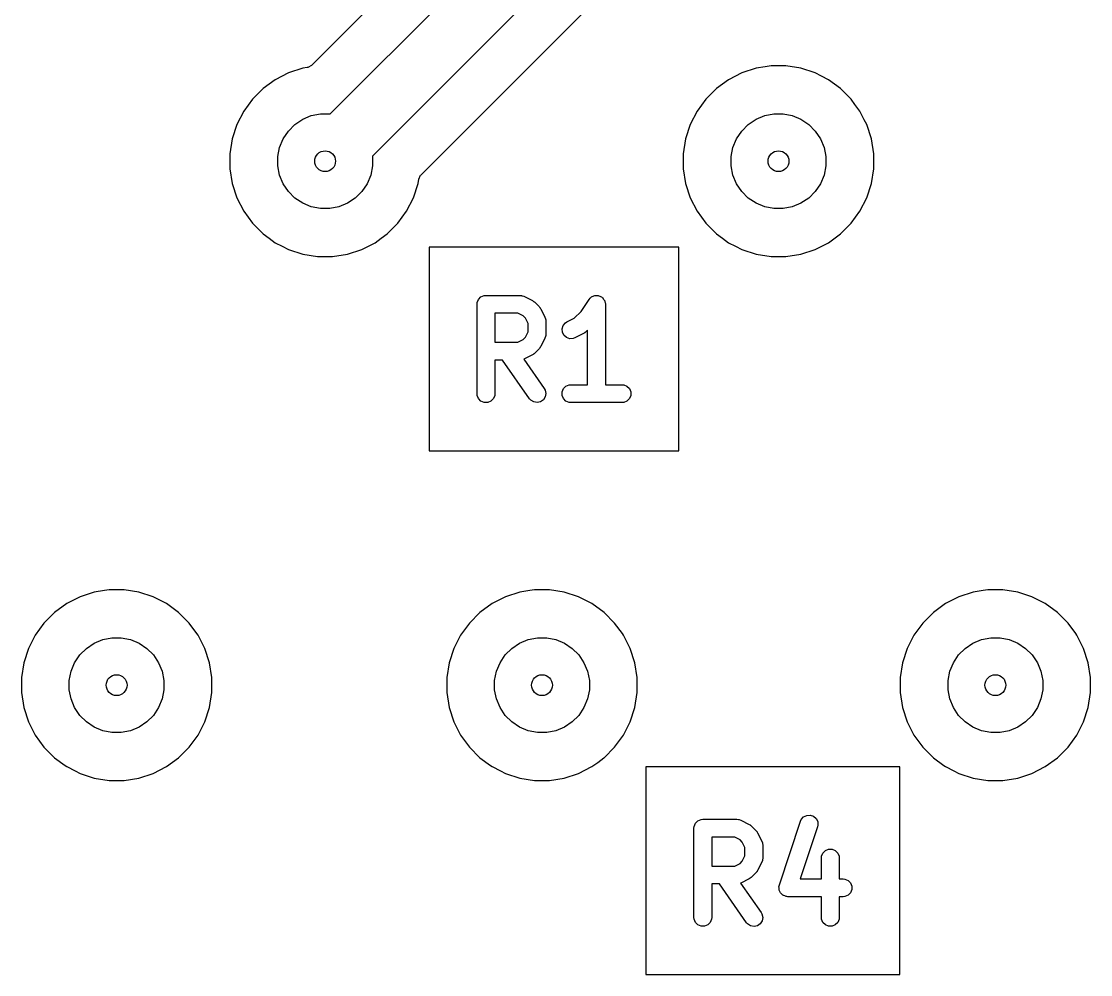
# Model space of a CAD drawing. Extents: x 20 to 124, y -124 to -20.
# Drawn here: x 52.36 to 70.34, y -102.11 to -86.1 of the extents above; entities that cross this region are included whole.
import ezdxf

# ---------------------------------------------------------------- set-up
doc = ezdxf.new("R2010")
doc.units = 0
doc.layers.add('BLACK', color=7, linetype='CONTINUOUS')
doc.layers.add('WHITE', color=7, linetype='CONTINUOUS')

msp = doc.modelspace()

# ---------------------------------------------------------------- linework, layer by layer
at = {"layer": 'BLACK', "linetype": 'CONTINUOUS'}
for p, q in [((61.124678, -82.955836), (57.23829, -86.842223)), ((57.556978, -87.655615), (61.618346, -83.594247)), ((62.179007, -84.4478), (58.264084, -88.362721)), ((59.434845, -88.324038), (62.474266, -85.284619)), ((56.855318, -86.96676), (56.630851, -87.081132)), ((57.094917, -86.888909), (56.855318, -86.96676)), ((57.170009, -86.877015), (57.094917, -86.888909)), ((57.176967, -86.875708), (57.170009, -86.877015)), ((57.23829, -86.842223), (57.176967, -86.875708)), ((64.475316, -86.96676), (64.250851, -87.081132)), ((64.714914, -86.88891), (64.475316, -86.96676)), ((64.867776, -86.864699), (64.714914, -86.88891)), ((64.963738, -86.8495), (64.867776, -86.864699)), ((65.215662, -86.8495), (64.963738, -86.8495)), ((65.464479, -86.888909), (65.215662, -86.8495)), ((65.464485, -86.88891), (65.464479, -86.888909)), ((65.704083, -86.96676), (65.464485, -86.88891)), ((65.813118, -87.022317), (65.704083, -86.96676)), ((56.630851, -87.081132), (56.42705, -87.229201)), ((64.250851, -87.081132), (64.04705, -87.229201)), ((65.928545, -87.08113), (65.813118, -87.022317)), ((65.928547, -87.081131), (65.928545, -87.08113)), ((65.928548, -87.081132), (65.928547, -87.081131)), ((66.132349, -87.229201), (65.928548, -87.081132)), ((56.427045, -87.229205), (56.248905, -87.407345)), ((56.42705, -87.229201), (56.427045, -87.229205)), ((64.047045, -87.229205), (63.868905, -87.407345)), ((64.04705, -87.229201), (64.047045, -87.229205)), ((66.132354, -87.229205), (66.132349, -87.229201)), ((66.310494, -87.407345), (66.132354, -87.229205)), ((56.248901, -87.40735), (56.100832, -87.611151)), ((56.248905, -87.407345), (56.248901, -87.40735)), ((63.868901, -87.40735), (63.720832, -87.611151)), ((63.868905, -87.407345), (63.868901, -87.40735)), ((66.310498, -87.40735), (66.310494, -87.407345)), ((66.374939, -87.496046), (66.310498, -87.40735)), ((66.45857, -87.611155), (66.374939, -87.496046)), ((56.100832, -87.611151), (55.98646, -87.835616)), ((57.092583, -87.744463), (57.237472, -87.684448)), ((57.237472, -87.684448), (57.391286, -87.653852)), ((57.391286, -87.653852), (57.548114, -87.653852)), ((57.548114, -87.653852), (57.556978, -87.655615)), ((63.720832, -87.611151), (63.60646, -87.835616)), ((64.712583, -87.744463), (64.857472, -87.684448)), ((64.857472, -87.684448), (65.011286, -87.653852)), ((65.011286, -87.653852), (65.168114, -87.653852)), ((65.168114, -87.653852), (65.321928, -87.684448)), ((65.321928, -87.684448), (65.466817, -87.744463)), ((66.531447, -87.754184), (66.45857, -87.611155)), ((55.98646, -87.835616), (55.90861, -88.075214)), ((56.851292, -87.942485), (56.962185, -87.831592)), ((56.962185, -87.831592), (57.092583, -87.744463)), ((63.60646, -87.835616), (63.52861, -88.075214)), ((64.471292, -87.942485), (64.582185, -87.831592)), ((64.582185, -87.831592), (64.712583, -87.744463)), ((65.466817, -87.744463), (65.597215, -87.831592)), ((65.597215, -87.831592), (65.708108, -87.942485)), ((66.572939, -87.835616), (66.531447, -87.754184)), ((66.572939, -87.835618), (66.572939, -87.835616)), ((66.572941, -87.835621), (66.572939, -87.835618)), ((66.65079, -88.075215), (66.572941, -87.835621)), ((56.764163, -88.072883), (56.851292, -87.942485)), ((64.384163, -88.072883), (64.471292, -87.942485)), ((65.708108, -87.942485), (65.795237, -88.072883)), ((55.90861, -88.075214), (55.8692, -88.324038)), ((56.673552, -88.371586), (56.704148, -88.217772)), ((56.704148, -88.217772), (56.764163, -88.072883)), ((63.52861, -88.075214), (63.4892, -88.324038)), ((64.293552, -88.371586), (64.324148, -88.217772)), ((64.324148, -88.217772), (64.384163, -88.072883)), ((65.795237, -88.072883), (65.855252, -88.217772)), ((65.855252, -88.217772), (65.885848, -88.371586)), ((66.6902, -88.324038), (66.65079, -88.075215)), ((55.8692, -88.324038), (55.8692, -88.575961)), ((56.673552, -88.528414), (56.673552, -88.371586)), ((58.264084, -88.362721), (58.265848, -88.371586)), ((58.265848, -88.371586), (58.265848, -88.528414)), ((59.077457, -88.681426), (59.434845, -88.324038)), ((63.4892, -88.324038), (63.4892, -88.575961)), ((64.293552, -88.528414), (64.293552, -88.371586)), ((65.885848, -88.371586), (65.885848, -88.528414)), ((66.6902, -88.575962), (66.6902, -88.324038)), ((55.8692, -88.575961), (55.90861, -88.824785)), ((56.704148, -88.682228), (56.673552, -88.528414)), ((58.265848, -88.528414), (58.235252, -88.682228)), ((63.4892, -88.575961), (63.52861, -88.824785)), ((64.324148, -88.682228), (64.293552, -88.528414)), ((65.885848, -88.528414), (65.855252, -88.682228)), ((66.65079, -88.824785), (66.6902, -88.575962)), ((56.764163, -88.827117), (56.704148, -88.682228)), ((58.235252, -88.682228), (58.175237, -88.827117)), ((59.03079, -88.824785), (59.042684, -88.749687)), ((59.042684, -88.749687), (59.072611, -88.686557)), ((59.072611, -88.686557), (59.077457, -88.681426)), ((64.384163, -88.827117), (64.324148, -88.682228)), ((65.855252, -88.682228), (65.795237, -88.827117)), ((55.90861, -88.824785), (55.98646, -89.064383)), ((56.851292, -88.957515), (56.764163, -88.827117)), ((58.175237, -88.827117), (58.088108, -88.957515)), ((58.952941, -89.064379), (59.03079, -88.824785)), ((63.52861, -88.824785), (63.60646, -89.064383)), ((64.471292, -88.957515), (64.384163, -88.827117)), ((65.795237, -88.827117), (65.708108, -88.957515)), ((66.572941, -89.064379), (66.65079, -88.824785)), ((55.98646, -89.064383), (56.100832, -89.288848)), ((56.962185, -89.068408), (56.851292, -88.957515)), ((57.092583, -89.155537), (56.962185, -89.068408)), ((57.977215, -89.068408), (57.846817, -89.155537)), ((58.088108, -88.957515), (57.977215, -89.068408)), ((58.83857, -89.288845), (58.952941, -89.064379)), ((63.60646, -89.064383), (63.720832, -89.288848)), ((64.582185, -89.068408), (64.471292, -88.957515)), ((64.712583, -89.155537), (64.582185, -89.068408)), ((65.597215, -89.068408), (65.466817, -89.155537)), ((65.708108, -88.957515), (65.597215, -89.068408)), ((66.45857, -89.288845), (66.572941, -89.064379)), ((56.100832, -89.288848), (56.248901, -89.492649)), ((57.237472, -89.215552), (57.092583, -89.155537)), ((57.391286, -89.246148), (57.237472, -89.215552)), ((57.548114, -89.246148), (57.391286, -89.246148)), ((57.701928, -89.215552), (57.548114, -89.246148)), ((57.846817, -89.155537), (57.701928, -89.215552)), ((58.690493, -89.492656), (58.83857, -89.288845)), ((63.720832, -89.288848), (63.868901, -89.492649)), ((64.857472, -89.215552), (64.712583, -89.155537)), ((65.011286, -89.246148), (64.857472, -89.215552)), ((65.168114, -89.246148), (65.011286, -89.246148)), ((65.321928, -89.215552), (65.168114, -89.246148)), ((65.466817, -89.155537), (65.321928, -89.215552)), ((66.310493, -89.492656), (66.45857, -89.288845)), ((56.248901, -89.492649), (56.248905, -89.492654)), ((56.248905, -89.492654), (56.427045, -89.670794)), ((58.512356, -89.670793), (58.690493, -89.492656)), ((63.868901, -89.492649), (63.868905, -89.492654)), ((63.868905, -89.492654), (64.047045, -89.670794)), ((66.132356, -89.670793), (66.310493, -89.492656)), ((56.427045, -89.670794), (56.42705, -89.670798)), ((56.42705, -89.670798), (56.526847, -89.743304)), ((58.412554, -89.743304), (58.512349, -89.670798)), ((58.512347, -89.670798), (58.512356, -89.670793)), ((58.512349, -89.670798), (58.512347, -89.670798)), ((64.047045, -89.670794), (64.04705, -89.670798)), ((64.04705, -89.670798), (64.146847, -89.743304)), ((65.928545, -89.81887), (66.132356, -89.670793)), ((56.526847, -89.743304), (56.630855, -89.81887)), ((56.630855, -89.81887), (56.746286, -89.877685)), ((58.084079, -89.933241), (58.308545, -89.81887)), ((58.308545, -89.81887), (58.361913, -89.780095)), ((58.361913, -89.780095), (58.412554, -89.743304)), ((64.146847, -89.743304), (64.250855, -89.81887)), ((64.250855, -89.81887), (64.366286, -89.877685)), ((65.704079, -89.933241), (65.928545, -89.81887)), ((56.746286, -89.877685), (56.855316, -89.933239)), ((56.855316, -89.933239), (56.855318, -89.933239)), ((56.855318, -89.933239), (56.855321, -89.933241)), ((56.855321, -89.933241), (57.094915, -90.01109)), ((57.094915, -90.01109), (57.343738, -90.0505)), ((57.595662, -90.0505), (57.844485, -90.01109)), ((57.844485, -90.01109), (58.084079, -89.933241)), ((63.413772, -89.894984), (59.217057, -89.894984)), ((59.217057, -89.894984), (59.217057, -93.311655)), ((63.413772, -93.311655), (63.413772, -89.894984)), ((64.366286, -89.877685), (64.475316, -89.933239)), ((64.475316, -89.933239), (64.475318, -89.933239)), ((64.475318, -89.933239), (64.475321, -89.933241)), ((64.475321, -89.933241), (64.714915, -90.01109)), ((64.714915, -90.01109), (64.963738, -90.0505)), ((65.215662, -90.0505), (65.464485, -90.01109)), ((65.464485, -90.01109), (65.704079, -89.933241)), ((57.343738, -90.0505), (57.343739, -90.0505)), ((57.343739, -90.0505), (57.595661, -90.0505)), ((57.595661, -90.0505), (57.595662, -90.0505)), ((64.963738, -90.0505), (64.963739, -90.0505)), ((64.963739, -90.0505), (65.215661, -90.0505)), ((65.215661, -90.0505), (65.215662, -90.0505)), ((60.047837, -90.769992), (60.089221, -90.728608)), ((60.089221, -90.728608), (60.143293, -90.70621)), ((60.143293, -90.70621), (60.172557, -90.703328)), ((60.172557, -90.703328), (60.743986, -90.703328)), ((60.743986, -90.703328), (60.77325, -90.70621)), ((60.77325, -90.70621), (60.77823, -90.708273)), ((60.77823, -90.708273), (60.783605, -90.708655)), ((60.783605, -90.708655), (60.811068, -90.719164)), ((60.811068, -90.719164), (60.953925, -90.790593)), ((61.905091, -90.76988), (61.923523, -90.747372)), ((61.923523, -90.747372), (61.935865, -90.739106)), ((61.935865, -90.739106), (61.946364, -90.728608)), ((61.946364, -90.728608), (61.95994, -90.722984)), ((61.95994, -90.722984), (61.972153, -90.714806)), ((61.972153, -90.714806), (61.986714, -90.711893)), ((61.986714, -90.711893), (62.000436, -90.70621)), ((62.000436, -90.70621), (62.015133, -90.70621)), ((62.015133, -90.70621), (62.029543, -90.703328)), ((62.029543, -90.703328), (62.044113, -90.70621)), ((62.044113, -90.70621), (62.058964, -90.70621)), ((62.058964, -90.70621), (62.072538, -90.711832)), ((62.072538, -90.711832), (62.086957, -90.714685)), ((62.086957, -90.714685), (62.099317, -90.722925)), ((62.099317, -90.722925), (62.113036, -90.728608)), ((62.113036, -90.728608), (62.123425, -90.738997)), ((62.123425, -90.738997), (62.135656, -90.747151)), ((62.135656, -90.747151), (62.143921, -90.759493)), ((60.022557, -90.853328), (60.025439, -90.824064)), ((60.022557, -92.353328), (60.022557, -90.853328)), ((60.025439, -90.824064), (60.047837, -90.769992)), ((60.953925, -90.790593), (60.96652, -90.798521)), ((60.96652, -90.798521), (60.970177, -90.800036)), ((60.970177, -90.800036), (60.974294, -90.803415)), ((60.974294, -90.803415), (60.978811, -90.806258)), ((60.978811, -90.806258), (60.981408, -90.809252)), ((60.981408, -90.809252), (60.992908, -90.81869)), ((60.992908, -90.81869), (61.064337, -90.890118)), ((61.064337, -90.890118), (61.073779, -90.901623)), ((61.073779, -90.901623), (61.076771, -90.904218)), ((61.076771, -90.904218), (61.07961, -90.908728)), ((61.07961, -90.908728), (61.082992, -90.912849)), ((61.082992, -90.912849), (61.084507, -90.916508)), ((61.084507, -90.916508), (61.092436, -90.929103)), ((61.092436, -90.929103), (61.163864, -91.071961)), ((61.770273, -90.972051), (61.904893, -90.770123)), ((61.904893, -90.770123), (61.904959, -90.770042)), ((61.904959, -90.770042), (61.90498, -90.769992)), ((61.90498, -90.769992), (61.905091, -90.76988)), ((62.143921, -90.759493), (62.15442, -90.769992)), ((62.15442, -90.769992), (62.160043, -90.783568)), ((62.160043, -90.783568), (62.168222, -90.795781)), ((62.168222, -90.795781), (62.171134, -90.810343)), ((62.171134, -90.810343), (62.176818, -90.824064)), ((62.176818, -90.824064), (62.179669, -90.853016)), ((62.179669, -90.853016), (62.1797, -90.85317)), ((62.1797, -90.85317), (62.179689, -90.853222)), ((62.179689, -90.853222), (62.1797, -90.853328)), ((62.1797, -90.853328), (62.1797, -92.203328)), ((60.708576, -91.003328), (60.322557, -91.003328)), ((60.322557, -91.003328), (60.322557, -91.489042)), ((60.79799, -91.048035), (60.708576, -91.003328)), ((60.834994, -91.085039), (60.79799, -91.048035)), ((60.8797, -91.174451), (60.834994, -91.085039)), ((61.163864, -91.071961), (61.174374, -91.099424)), ((61.174374, -91.099424), (61.174755, -91.104799)), ((61.174755, -91.104799), (61.176818, -91.109778)), ((61.176818, -91.109778), (61.1797, -91.139042)), ((61.534047, -91.147736), (61.655132, -91.087192)), ((61.655132, -91.087192), (61.770273, -90.972051)), ((60.8797, -91.317918), (60.8797, -91.174451)), ((61.1797, -91.139042), (61.1797, -91.353328)), ((61.452307, -91.263139), (61.470814, -91.207616)), ((61.456456, -91.321519), (61.452307, -91.263139)), ((61.470814, -91.207616), (61.509161, -91.163401)), ((61.509161, -91.163401), (61.534047, -91.147736)), ((61.8797, -91.286889), (61.850052, -91.316537)), ((61.8797, -92.203328), (61.8797, -91.286889)), ((60.708576, -91.489042), (60.797988, -91.444336)), ((60.797988, -91.444336), (60.834993, -91.407331)), ((60.834993, -91.407331), (60.8797, -91.317918)), ((61.163864, -91.420409), (61.092436, -91.563267)), ((61.174374, -91.392946), (61.163864, -91.420409)), ((61.174755, -91.38757), (61.174374, -91.392946)), ((61.176818, -91.382592), (61.174755, -91.38757)), ((61.1797, -91.353328), (61.176818, -91.382592)), ((61.48263, -91.373868), (61.456456, -91.321519)), ((61.526845, -91.412215), (61.48263, -91.373868)), ((61.582368, -91.430722), (61.526845, -91.412215)), ((61.640748, -91.426573), (61.582368, -91.430722)), ((61.668211, -91.416064), (61.640748, -91.426573)), ((61.811068, -91.344635), (61.668211, -91.416064)), ((61.823661, -91.336707), (61.811068, -91.344635)), ((61.827321, -91.335192), (61.823661, -91.336707)), ((61.83144, -91.33181), (61.827321, -91.335192)), ((61.835954, -91.32897), (61.83144, -91.33181)), ((61.83855, -91.325976), (61.835954, -91.32897)), ((61.850052, -91.316537), (61.83855, -91.325976)), ((60.322557, -91.489042), (60.708576, -91.489042)), ((61.064338, -91.602251), (60.992909, -91.67368)), ((61.073779, -91.590746), (61.064338, -91.602251)), ((61.076771, -91.588152), (61.073779, -91.590746)), ((61.079609, -91.583642), (61.076771, -91.588152)), ((61.082993, -91.57952), (61.079609, -91.583642)), ((61.084509, -91.575858), (61.082993, -91.57952)), ((61.092436, -91.563267), (61.084509, -91.575858)), ((60.451602, -91.789042), (60.322557, -91.789042)), ((60.322557, -91.789042), (60.322557, -92.353328)), ((60.906815, -92.439347), (60.451602, -91.789042)), ((60.811068, -91.773206), (60.807633, -91.77452)), ((60.807633, -91.77452), (61.152585, -92.267309)), ((60.953925, -91.701778), (60.811068, -91.773206)), ((60.966518, -91.69385), (60.953925, -91.701778)), ((60.970178, -91.692335), (60.966518, -91.69385)), ((60.974297, -91.688953), (60.970178, -91.692335)), ((60.978811, -91.686113), (60.974297, -91.688953)), ((60.981407, -91.683119), (60.978811, -91.686113)), ((60.992909, -91.67368), (60.981407, -91.683119)), ((60.025439, -92.382592), (60.022557, -92.353328)), ((60.322557, -92.353328), (60.319675, -92.382592)), ((61.152585, -92.267309), (61.167006, -92.292935)), ((61.167006, -92.292935), (61.179665, -92.350077)), ((61.179665, -92.350077), (61.169494, -92.407713)), ((61.454011, -92.324064), (61.476409, -92.269992)), ((61.454011, -92.382592), (61.454011, -92.324064)), ((61.476409, -92.269992), (61.517793, -92.228608)), ((61.517793, -92.228608), (61.571865, -92.20621)), ((61.571865, -92.20621), (61.601129, -92.203328)), ((61.601129, -92.203328), (61.8797, -92.203328)), ((62.1797, -92.203328), (62.458272, -92.203328)), ((62.458272, -92.203328), (62.487536, -92.20621)), ((62.487536, -92.20621), (62.541608, -92.228608)), ((62.541608, -92.228608), (62.582992, -92.269992)), ((62.582992, -92.269992), (62.60539, -92.324064)), ((62.60539, -92.324064), (62.60539, -92.382592)), ((60.047837, -92.436664), (60.025439, -92.382592)), ((60.089221, -92.478048), (60.047837, -92.436664)), ((60.143293, -92.500446), (60.089221, -92.478048)), ((60.201821, -92.500446), (60.143293, -92.500446)), ((60.255893, -92.478048), (60.201821, -92.500446)), ((60.297277, -92.436664), (60.255893, -92.478048)), ((60.319675, -92.382592), (60.297277, -92.436664)), ((60.925958, -92.461669), (60.906815, -92.439347)), ((60.975315, -92.493122), (60.925958, -92.461669)), ((61.032951, -92.503293), (60.975315, -92.493122)), ((61.090093, -92.490634), (61.032951, -92.503293)), ((61.138041, -92.45707), (61.090093, -92.490634)), ((61.169494, -92.407713), (61.138041, -92.45707)), ((61.476409, -92.436664), (61.454011, -92.382592)), ((61.517793, -92.478048), (61.476409, -92.436664)), ((61.571865, -92.500446), (61.517793, -92.478048)), ((61.601129, -92.503328), (61.571865, -92.500446)), ((62.458272, -92.503328), (61.601129, -92.503328)), ((62.487536, -92.500446), (62.458272, -92.503328)), ((62.541608, -92.478048), (62.487536, -92.500446)), ((62.582992, -92.436664), (62.541608, -92.478048)), ((62.60539, -92.382592), (62.582992, -92.436664)), ((59.217057, -93.311655), (63.413772, -93.311655)), ((53.350616, -95.76676), (53.126151, -95.881132)), ((53.590214, -95.68891), (53.350616, -95.76676)), ((53.762295, -95.661655), (53.590214, -95.68891)), ((53.839038, -95.6495), (53.762295, -95.661655)), ((54.090962, -95.6495), (53.839038, -95.6495)), ((54.339785, -95.68891), (54.090962, -95.6495)), ((54.579383, -95.76676), (54.339785, -95.68891)), ((54.733747, -95.845413), (54.579383, -95.76676)), ((60.500616, -95.76676), (60.276151, -95.881132)), ((60.740214, -95.68891), (60.500616, -95.76676)), ((60.912295, -95.661655), (60.740214, -95.68891)), ((60.989038, -95.6495), (60.912295, -95.661655)), ((61.240962, -95.6495), (60.989038, -95.6495)), ((61.489785, -95.68891), (61.240962, -95.6495)), ((61.729383, -95.76676), (61.489785, -95.68891)), ((61.883747, -95.845413), (61.729383, -95.76676)), ((68.120616, -95.76676), (67.896151, -95.881132)), ((68.360214, -95.68891), (68.120616, -95.76676)), ((68.532295, -95.661655), (68.360214, -95.68891)), ((68.609038, -95.6495), (68.532295, -95.661655)), ((68.860962, -95.6495), (68.609038, -95.6495)), ((69.109785, -95.68891), (68.860962, -95.6495)), ((69.349383, -95.76676), (69.109785, -95.68891)), ((69.503747, -95.845413), (69.349383, -95.76676)), ((53.126151, -95.881132), (52.92235, -96.029201)), ((54.803845, -95.88113), (54.733747, -95.845413)), ((54.803847, -95.881131), (54.803845, -95.88113)), ((54.803848, -95.881132), (54.803847, -95.881131)), ((55.007649, -96.029201), (54.803848, -95.881132)), ((60.276151, -95.881132), (60.07235, -96.029201)), ((61.953845, -95.88113), (61.883747, -95.845413)), ((61.953847, -95.881131), (61.953845, -95.88113)), ((61.953848, -95.881132), (61.953847, -95.881131)), ((62.157649, -96.029201), (61.953848, -95.881132)), ((67.896151, -95.881132), (67.69235, -96.029201)), ((69.573845, -95.88113), (69.503747, -95.845413)), ((69.573847, -95.881131), (69.573845, -95.88113)), ((69.573848, -95.881132), (69.573847, -95.881131)), ((69.777649, -96.029201), (69.573848, -95.881132)), ((52.922345, -96.029205), (52.744205, -96.207345)), ((52.92235, -96.029201), (52.922345, -96.029205)), ((55.007654, -96.029205), (55.007649, -96.029201)), ((55.185794, -96.207345), (55.007654, -96.029205)), ((60.072345, -96.029205), (59.894205, -96.207345)), ((60.07235, -96.029201), (60.072345, -96.029205)), ((62.157654, -96.029205), (62.157649, -96.029201)), ((62.335794, -96.207345), (62.157654, -96.029205)), ((67.692345, -96.029205), (67.514205, -96.207345)), ((67.69235, -96.029201), (67.692345, -96.029205)), ((69.777654, -96.029205), (69.777649, -96.029201)), ((69.955794, -96.207345), (69.777654, -96.029205)), ((52.744201, -96.20735), (52.596132, -96.411151)), ((52.744205, -96.207345), (52.744201, -96.20735)), ((55.185798, -96.20735), (55.185794, -96.207345)), ((55.314952, -96.385117), (55.185798, -96.20735)), ((59.894201, -96.20735), (59.746132, -96.411151)), ((59.894205, -96.207345), (59.894201, -96.20735)), ((62.335798, -96.20735), (62.335794, -96.207345)), ((62.464952, -96.385117), (62.335798, -96.20735)), ((67.514201, -96.20735), (67.366132, -96.411151)), ((67.514205, -96.207345), (67.514201, -96.20735)), ((69.955798, -96.20735), (69.955794, -96.207345)), ((70.084952, -96.385117), (69.955798, -96.20735)), ((52.596132, -96.411151), (52.48176, -96.635616)), ((53.587883, -96.544463), (53.732772, -96.484448)), ((53.732772, -96.484448), (53.886586, -96.453852)), ((53.886586, -96.453852), (54.043414, -96.453852)), ((54.043414, -96.453852), (54.197228, -96.484448)), ((54.197228, -96.484448), (54.342117, -96.544463)), ((55.33387, -96.411155), (55.314952, -96.385117)), ((55.406747, -96.554184), (55.33387, -96.411155)), ((59.746132, -96.411151), (59.63176, -96.635616)), ((60.737883, -96.544463), (60.882772, -96.484448)), ((60.882772, -96.484448), (61.036586, -96.453852)), ((61.036586, -96.453852), (61.193414, -96.453852)), ((61.193414, -96.453852), (61.347228, -96.484448)), ((61.347228, -96.484448), (61.492117, -96.544463)), ((62.48387, -96.411155), (62.464952, -96.385117)), ((62.556747, -96.554184), (62.48387, -96.411155)), ((67.366132, -96.411151), (67.25176, -96.635616)), ((68.357883, -96.544463), (68.502772, -96.484448)), ((68.502772, -96.484448), (68.656586, -96.453852)), ((68.656586, -96.453852), (68.813414, -96.453852)), ((68.813414, -96.453852), (68.967228, -96.484448)), ((68.967228, -96.484448), (69.112117, -96.544463)), ((70.10387, -96.411155), (70.084952, -96.385117)), ((70.176747, -96.554184), (70.10387, -96.411155)), ((52.48176, -96.635616), (52.40391, -96.875214)), ((53.346592, -96.742485), (53.457485, -96.631592)), ((53.457485, -96.631592), (53.587883, -96.544463)), ((54.342117, -96.544463), (54.472515, -96.631592)), ((54.472515, -96.631592), (54.583408, -96.742485)), ((55.448239, -96.635616), (55.406747, -96.554184)), ((55.448239, -96.635618), (55.448239, -96.635616)), ((55.448241, -96.635621), (55.448239, -96.635618)), ((55.52609, -96.875215), (55.448241, -96.635621)), ((59.63176, -96.635616), (59.55391, -96.875214)), ((60.496592, -96.742485), (60.607485, -96.631592)), ((60.607485, -96.631592), (60.737883, -96.544463)), ((61.492117, -96.544463), (61.622515, -96.631592)), ((61.622515, -96.631592), (61.733408, -96.742485)), ((62.598239, -96.635616), (62.556747, -96.554184)), ((62.598239, -96.635618), (62.598239, -96.635616)), ((62.598241, -96.635621), (62.598239, -96.635618)), ((62.67609, -96.875215), (62.598241, -96.635621)), ((67.25176, -96.635616), (67.17391, -96.875214)), ((68.116592, -96.742485), (68.227485, -96.631592)), ((68.227485, -96.631592), (68.357883, -96.544463)), ((69.112117, -96.544463), (69.242515, -96.631592)), ((69.242515, -96.631592), (69.353408, -96.742485)), ((70.218239, -96.635616), (70.176747, -96.554184)), ((70.218239, -96.635618), (70.218239, -96.635616)), ((70.218241, -96.635621), (70.218239, -96.635618)), ((70.29609, -96.875215), (70.218241, -96.635621)), ((53.259463, -96.872883), (53.346592, -96.742485)), ((54.583408, -96.742485), (54.670537, -96.872883)), ((60.409463, -96.872883), (60.496592, -96.742485)), ((61.733408, -96.742485), (61.820537, -96.872883)), ((68.029463, -96.872883), (68.116592, -96.742485)), ((69.353408, -96.742485), (69.440537, -96.872883)), ((52.40391, -96.875214), (52.3645, -97.124038)), ((53.168852, -97.171586), (53.199448, -97.017772)), ((53.199448, -97.017772), (53.259463, -96.872883)), ((54.670537, -96.872883), (54.730552, -97.017772)), ((54.730552, -97.017772), (54.761148, -97.171586)), ((55.5655, -97.124038), (55.52609, -96.875215)), ((59.55391, -96.875214), (59.5145, -97.124038)), ((60.318852, -97.171586), (60.349448, -97.017772)), ((60.349448, -97.017772), (60.409463, -96.872883)), ((61.820537, -96.872883), (61.880552, -97.017772)), ((61.880552, -97.017772), (61.911148, -97.171586)), ((62.7155, -97.124038), (62.67609, -96.875215)), ((67.17391, -96.875214), (67.1345, -97.124038)), ((67.938852, -97.171586), (67.969448, -97.017772)), ((67.969448, -97.017772), (68.029463, -96.872883)), ((69.440537, -96.872883), (69.500552, -97.017772)), ((69.500552, -97.017772), (69.531148, -97.171586)), ((70.3355, -97.124038), (70.29609, -96.875215)), ((52.3645, -97.124038), (52.3645, -97.375961)), ((53.168852, -97.328414), (53.168852, -97.171586)), ((54.761148, -97.171586), (54.761148, -97.328414)), ((55.5655, -97.375962), (55.5655, -97.124038)), ((59.5145, -97.124038), (59.5145, -97.375961)), ((60.318852, -97.328414), (60.318852, -97.171586)), ((61.911148, -97.171586), (61.911148, -97.328414)), ((62.7155, -97.375962), (62.7155, -97.124038)), ((67.1345, -97.124038), (67.1345, -97.375961)), ((67.938852, -97.328414), (67.938852, -97.171586)), ((69.531148, -97.171586), (69.531148, -97.328414)), ((70.3355, -97.375962), (70.3355, -97.124038)), ((52.3645, -97.375961), (52.40391, -97.624785)), ((53.199448, -97.482228), (53.168852, -97.328414)), ((54.761148, -97.328414), (54.730552, -97.482228)), ((55.52609, -97.624785), (55.5655, -97.375962)), ((59.5145, -97.375961), (59.55391, -97.624785)), ((60.349448, -97.482228), (60.318852, -97.328414)), ((61.911148, -97.328414), (61.880552, -97.482228)), ((62.67609, -97.624785), (62.7155, -97.375962)), ((67.1345, -97.375961), (67.17391, -97.624785)), ((67.969448, -97.482228), (67.938852, -97.328414)), ((69.531148, -97.328414), (69.500552, -97.482228)), ((70.29609, -97.624785), (70.3355, -97.375962)), ((53.259463, -97.627117), (53.199448, -97.482228)), ((54.730552, -97.482228), (54.670537, -97.627117)), ((60.409463, -97.627117), (60.349448, -97.482228)), ((61.880552, -97.482228), (61.820537, -97.627117)), ((68.029463, -97.627117), (67.969448, -97.482228)), ((69.500552, -97.482228), (69.440537, -97.627117)), ((52.40391, -97.624785), (52.48176, -97.864383)), ((53.346592, -97.757515), (53.259463, -97.627117)), ((53.457485, -97.868408), (53.346592, -97.757515)), ((54.583408, -97.757515), (54.472515, -97.868408)), ((54.670537, -97.627117), (54.583408, -97.757515)), ((55.448241, -97.864379), (55.52609, -97.624785)), ((59.55391, -97.624785), (59.63176, -97.864383)), ((60.496592, -97.757515), (60.409463, -97.627117)), ((60.607485, -97.868408), (60.496592, -97.757515)), ((61.733408, -97.757515), (61.622515, -97.868408)), ((61.820537, -97.627117), (61.733408, -97.757515)), ((62.598241, -97.864379), (62.67609, -97.624785)), ((67.17391, -97.624785), (67.25176, -97.864383)), ((68.116592, -97.757515), (68.029463, -97.627117)), ((68.227485, -97.868408), (68.116592, -97.757515)), ((69.353408, -97.757515), (69.242515, -97.868408)), ((69.440537, -97.627117), (69.353408, -97.757515)), ((70.218241, -97.864379), (70.29609, -97.624785)), ((52.48176, -97.864383), (52.596132, -98.088848)), ((53.587883, -97.955537), (53.457485, -97.868408)), ((54.472515, -97.868408), (54.342117, -97.955537)), ((55.33387, -98.088845), (55.448241, -97.864379)), ((59.63176, -97.864383), (59.746132, -98.088848)), ((60.737883, -97.955537), (60.607485, -97.868408)), ((61.622515, -97.868408), (61.492117, -97.955537)), ((62.48387, -98.088845), (62.598241, -97.864379)), ((67.25176, -97.864383), (67.366132, -98.088848)), ((68.357883, -97.955537), (68.227485, -97.868408)), ((69.242515, -97.868408), (69.112117, -97.955537)), ((70.10387, -98.088845), (70.218241, -97.864379)), ((52.596132, -98.088848), (52.744201, -98.292649)), ((53.732772, -98.015552), (53.587883, -97.955537)), ((53.886586, -98.046148), (53.732772, -98.015552)), ((54.043414, -98.046148), (53.886586, -98.046148)), ((54.197228, -98.015552), (54.043414, -98.046148)), ((54.342117, -97.955537), (54.197228, -98.015552)), ((55.185793, -98.292656), (55.33387, -98.088845)), ((59.746132, -98.088848), (59.894201, -98.292649)), ((60.882772, -98.015552), (60.737883, -97.955537)), ((61.036586, -98.046148), (60.882772, -98.015552)), ((61.193414, -98.046148), (61.036586, -98.046148)), ((61.347228, -98.015552), (61.193414, -98.046148)), ((61.492117, -97.955537), (61.347228, -98.015552)), ((62.335793, -98.292656), (62.48387, -98.088845)), ((67.366132, -98.088848), (67.514201, -98.292649)), ((68.502772, -98.015552), (68.357883, -97.955537)), ((68.656586, -98.046148), (68.502772, -98.015552)), ((68.813414, -98.046148), (68.656586, -98.046148)), ((68.967228, -98.015552), (68.813414, -98.046148)), ((69.112117, -97.955537), (68.967228, -98.015552)), ((69.955793, -98.292656), (70.10387, -98.088845)), ((52.744201, -98.292649), (52.744205, -98.292654)), ((52.744205, -98.292654), (52.922345, -98.470794)), ((55.007656, -98.470793), (55.185793, -98.292656)), ((59.894201, -98.292649), (59.894205, -98.292654)), ((59.894205, -98.292654), (60.072345, -98.470794)), ((62.157656, -98.470793), (62.335793, -98.292656)), ((67.514201, -98.292649), (67.514205, -98.292654)), ((67.514205, -98.292654), (67.692345, -98.470794)), ((69.777656, -98.470793), (69.955793, -98.292656)), ((52.922345, -98.470794), (52.92235, -98.470798)), ((52.92235, -98.470798), (53.100117, -98.599952)), ((54.803845, -98.61887), (55.007656, -98.470793)), ((60.072345, -98.470794), (60.07235, -98.470798)), ((60.07235, -98.470798), (60.250117, -98.599952)), ((62.052165, -98.547436), (62.154625, -98.472996)), ((62.154625, -98.472996), (62.154626, -98.472995)), ((62.154626, -98.472995), (62.157652, -98.470796)), ((62.157652, -98.470795), (62.157656, -98.470793)), ((62.157652, -98.470796), (62.157652, -98.470795)), ((67.692345, -98.470794), (67.69235, -98.470798)), ((67.69235, -98.470798), (67.870117, -98.599952)), ((69.573845, -98.61887), (69.777656, -98.470793)), ((53.100117, -98.599952), (53.126155, -98.61887)), ((53.126155, -98.61887), (53.269184, -98.691747)), ((54.579379, -98.733241), (54.803845, -98.61887)), ((60.250117, -98.599952), (60.276155, -98.61887)), ((60.276155, -98.61887), (60.419184, -98.691747)), ((61.729379, -98.733241), (61.953845, -98.61887)), ((61.953845, -98.61887), (62.052165, -98.547436)), ((67.1305, -98.624676), (62.862357, -98.624676)), ((62.862357, -98.624676), (62.862357, -102.111655)), ((67.1305, -102.111655), (67.1305, -98.624676)), ((67.870117, -98.599952), (67.896155, -98.61887)), ((67.896155, -98.61887), (68.039184, -98.691747)), ((69.349379, -98.733241), (69.573845, -98.61887)), ((53.269184, -98.691747), (53.350616, -98.733239)), ((53.350616, -98.733239), (53.350618, -98.733239)), ((53.350618, -98.733239), (53.350621, -98.733241)), ((53.350621, -98.733241), (53.590215, -98.81109)), ((53.590215, -98.81109), (53.839038, -98.8505)), ((54.090962, -98.8505), (54.339785, -98.81109)), ((54.339785, -98.81109), (54.579379, -98.733241)), ((60.419184, -98.691747), (60.500616, -98.733239)), ((60.500616, -98.733239), (60.500618, -98.733239)), ((60.500618, -98.733239), (60.500621, -98.733241)), ((60.500621, -98.733241), (60.740215, -98.81109)), ((60.740215, -98.81109), (60.989038, -98.8505)), ((61.240962, -98.8505), (61.489785, -98.81109)), ((61.489785, -98.81109), (61.729379, -98.733241)), ((68.039184, -98.691747), (68.120616, -98.733239)), ((68.120616, -98.733239), (68.120618, -98.733239)), ((68.120618, -98.733239), (68.120621, -98.733241)), ((68.120621, -98.733241), (68.360215, -98.81109)), ((68.360215, -98.81109), (68.609038, -98.8505)), ((68.860962, -98.8505), (69.109785, -98.81109)), ((69.109785, -98.81109), (69.349379, -98.733241)), ((53.839038, -98.8505), (53.839039, -98.8505)), ((53.839039, -98.8505), (54.090961, -98.8505)), ((54.090961, -98.8505), (54.090962, -98.8505)), ((60.989038, -98.8505), (60.989039, -98.8505)), ((60.989039, -98.8505), (61.240961, -98.8505)), ((61.240961, -98.8505), (61.240962, -98.8505)), ((68.609038, -98.8505), (68.609039, -98.8505)), ((68.609039, -98.8505), (68.860961, -98.8505)), ((68.860961, -98.8505), (68.860962, -98.8505)), ((63.693137, -99.569992), (63.734521, -99.528608)), ((63.734521, -99.528608), (63.788593, -99.50621)), ((63.788593, -99.50621), (63.817857, -99.503328)), ((63.817857, -99.503328), (64.389286, -99.503328)), ((64.389286, -99.503328), (64.41855, -99.50621)), ((64.41855, -99.50621), (64.42353, -99.508273)), ((64.42353, -99.508273), (64.428905, -99.508655)), ((64.428905, -99.508655), (64.456368, -99.519164)), ((64.456368, -99.519164), (64.599225, -99.590593)), ((65.104127, -100.605894), (65.461269, -99.534466)), ((65.461269, -99.534466), (65.473258, -99.507615)), ((65.473258, -99.507615), (65.511605, -99.463401)), ((65.511605, -99.463401), (65.563952, -99.437227)), ((65.563952, -99.437227), (65.622332, -99.433078)), ((65.622332, -99.433078), (65.677857, -99.451586)), ((65.677857, -99.451586), (65.722071, -99.489934)), ((65.722071, -99.489934), (65.748245, -99.542281)), ((65.748245, -99.542281), (65.752394, -99.600661)), ((63.667857, -99.653328), (63.670739, -99.624064)), ((63.667857, -101.153328), (63.667857, -99.653328)), ((63.670739, -99.624064), (63.693137, -99.569992)), ((64.599225, -99.590593), (64.61182, -99.598521)), ((64.61182, -99.598521), (64.615477, -99.600036)), ((64.615477, -99.600036), (64.619594, -99.603415)), ((64.619594, -99.603415), (64.624111, -99.606258)), ((64.624111, -99.606258), (64.626708, -99.609252)), ((64.626708, -99.609252), (64.638208, -99.61869)), ((64.638208, -99.61869), (64.709637, -99.690118)), ((64.709637, -99.690118), (64.719079, -99.701623)), ((64.719079, -99.701623), (64.722071, -99.704218)), ((64.722071, -99.704218), (64.72491, -99.708728)), ((64.72491, -99.708728), (64.728292, -99.712849)), ((64.728292, -99.712849), (64.729807, -99.716508)), ((64.729807, -99.716508), (64.737736, -99.729103)), ((64.737736, -99.729103), (64.809164, -99.871961)), ((65.745874, -99.629335), (65.454542, -100.503328)), ((65.752394, -99.600661), (65.745874, -99.629335)), ((64.353876, -99.803328), (63.967857, -99.803328)), ((63.967857, -99.803328), (63.967857, -100.289042)), ((64.44329, -99.848035), (64.353876, -99.803328)), ((64.480294, -99.885039), (64.44329, -99.848035)), ((64.525, -99.974451), (64.480294, -99.885039)), ((64.809164, -99.871961), (64.819674, -99.899424)), ((64.819674, -99.899424), (64.820055, -99.904799)), ((64.820055, -99.904799), (64.822118, -99.909778)), ((64.822118, -99.909778), (64.825, -99.939042)), ((64.525, -100.117918), (64.525, -99.974451)), ((64.825, -99.939042), (64.825, -100.153328)), ((65.813597, -100.124064), (65.835995, -100.069992)), ((65.835995, -100.069992), (65.877379, -100.028608)), ((65.877379, -100.028608), (65.931451, -100.00621)), ((65.931451, -100.00621), (65.989979, -100.00621)), ((65.989979, -100.00621), (66.044051, -100.028608)), ((66.044051, -100.028608), (66.085435, -100.069992)), ((66.085435, -100.069992), (66.107833, -100.124064)), ((64.353876, -100.289042), (64.443288, -100.244336)), ((64.443288, -100.244336), (64.480293, -100.207331)), ((64.480293, -100.207331), (64.525, -100.117918)), ((64.809164, -100.220409), (64.737736, -100.363267)), ((64.819674, -100.192946), (64.809164, -100.220409)), ((64.820055, -100.18757), (64.819674, -100.192946)), ((64.822118, -100.182592), (64.820055, -100.18757)), ((64.825, -100.153328), (64.822118, -100.182592)), ((65.810715, -100.153328), (65.813597, -100.124064)), ((65.810715, -100.503328), (65.810715, -100.153328)), ((66.107833, -100.124064), (66.110715, -100.153328)), ((66.110715, -100.153328), (66.110715, -100.503328)), ((63.967857, -100.289042), (64.353876, -100.289042)), ((64.709638, -100.402251), (64.638209, -100.47368)), ((64.719079, -100.390746), (64.709638, -100.402251)), ((64.722071, -100.388152), (64.719079, -100.390746)), ((64.724909, -100.383642), (64.722071, -100.388152)), ((64.728293, -100.37952), (64.724909, -100.383642)), ((64.729809, -100.375858), (64.728293, -100.37952)), ((64.737736, -100.363267), (64.729809, -100.375858)), ((64.096902, -100.589042), (63.967857, -100.589042)), ((63.967857, -100.589042), (63.967857, -101.153328)), ((64.552115, -101.239347), (64.096902, -100.589042)), ((64.456368, -100.573206), (64.452933, -100.57452)), ((64.452933, -100.57452), (64.797885, -101.067309)), ((64.599225, -100.501778), (64.456368, -100.573206)), ((64.611818, -100.49385), (64.599225, -100.501778)), ((64.615478, -100.492335), (64.611818, -100.49385)), ((64.619597, -100.488953), (64.615478, -100.492335)), ((64.624111, -100.486113), (64.619597, -100.488953)), ((64.626707, -100.483119), (64.624111, -100.486113)), ((64.638209, -100.47368), (64.626707, -100.483119)), ((65.097607, -100.634567), (65.099311, -100.627073)), ((65.099311, -100.658544), (65.097607, -100.634567)), ((65.099311, -100.624064), (65.100828, -100.620401)), ((65.099311, -100.627073), (65.099311, -100.624064)), ((65.100828, -100.620401), (65.104127, -100.605894)), ((65.454542, -100.503328), (65.810715, -100.503328)), ((66.110715, -100.503328), (66.175, -100.503328)), ((66.175, -100.503328), (66.204264, -100.50621)), ((66.204264, -100.50621), (66.258336, -100.528608)), ((66.258336, -100.528608), (66.29972, -100.569992)), ((66.29972, -100.569992), (66.322118, -100.624064)), ((66.322118, -100.624064), (66.322118, -100.682592)), ((65.099311, -100.682592), (65.099311, -100.658544)), ((65.101373, -100.687572), (65.099311, -100.682592)), ((65.101756, -100.692948), (65.101373, -100.687572)), ((65.112508, -100.714452), (65.101756, -100.692948)), ((65.121709, -100.736664), (65.112508, -100.714452)), ((65.125519, -100.740474), (65.121709, -100.736664)), ((65.12793, -100.745295), (65.125519, -100.740474)), ((65.146091, -100.761046), (65.12793, -100.745295)), ((65.163093, -100.778048), (65.146091, -100.761046)), ((65.168072, -100.78011), (65.163093, -100.778048)), ((65.172144, -100.783642), (65.168072, -100.78011)), ((65.19495, -100.791244), (65.172144, -100.783642)), ((65.217165, -100.800446), (65.19495, -100.791244)), ((65.224816, -100.801199), (65.217165, -100.800446)), ((65.227668, -100.80215), (65.224816, -100.801199)), ((65.231617, -100.801869), (65.227668, -100.80215)), ((65.246429, -100.803328), (65.231617, -100.801869)), ((65.810715, -100.803328), (65.246429, -100.803328)), ((65.810715, -101.153328), (65.810715, -100.803328)), ((66.175, -100.803328), (66.110715, -100.803328)), ((66.110715, -100.803328), (66.110715, -101.153328)), ((66.204264, -100.800446), (66.175, -100.803328)), ((66.258336, -100.778048), (66.204264, -100.800446)), ((66.29972, -100.736664), (66.258336, -100.778048)), ((66.322118, -100.682592), (66.29972, -100.736664)), ((63.670739, -101.182592), (63.667857, -101.153328)), ((63.967857, -101.153328), (63.964975, -101.182592)), ((64.797885, -101.067309), (64.812306, -101.092935)), ((64.812306, -101.092935), (64.824965, -101.150077)), ((64.824965, -101.150077), (64.814794, -101.207713)), ((65.813597, -101.182592), (65.810715, -101.153328)), ((66.110715, -101.153328), (66.107833, -101.182592)), ((63.693137, -101.236664), (63.670739, -101.182592)), ((63.734521, -101.278048), (63.693137, -101.236664)), ((63.788593, -101.300446), (63.734521, -101.278048)), ((63.847121, -101.300446), (63.788593, -101.300446)), ((63.901193, -101.278048), (63.847121, -101.300446)), ((63.942577, -101.236664), (63.901193, -101.278048)), ((63.964975, -101.182592), (63.942577, -101.236664)), ((64.571258, -101.261669), (64.552115, -101.239347)), ((64.620615, -101.293122), (64.571258, -101.261669)), ((64.678251, -101.303293), (64.620615, -101.293122)), ((64.735393, -101.290634), (64.678251, -101.303293)), ((64.783341, -101.25707), (64.735393, -101.290634)), ((64.814794, -101.207713), (64.783341, -101.25707)), ((65.835995, -101.236664), (65.813597, -101.182592)), ((65.877379, -101.278048), (65.835995, -101.236664)), ((65.931451, -101.300446), (65.877379, -101.278048)), ((65.989979, -101.300446), (65.931451, -101.300446)), ((66.044051, -101.278048), (65.989979, -101.300446)), ((66.085435, -101.236664), (66.044051, -101.278048)), ((66.107833, -101.182592), (66.085435, -101.236664)), ((62.862357, -102.111655), (67.1305, -102.111655))]:
    msp.add_line(p, q, dxfattribs=at)
at = {"layer": 'BLACK'}
for centre in [(57.4697, -88.45), (65.0897, -88.45), (53.965, -97.25), (61.115, -97.25), (68.735, -97.25)]:
    msp.add_circle(centre, 0.175, dxfattribs=at)
at = {"layer": 'WHITE'}
for centre in [(57.4697, -88.45), (65.0897, -88.45), (53.965, -97.25), (61.115, -97.25), (68.735, -97.25)]:
    msp.add_circle(centre, 0.175, dxfattribs=at)

doc.saveas('drawing.dxf')
